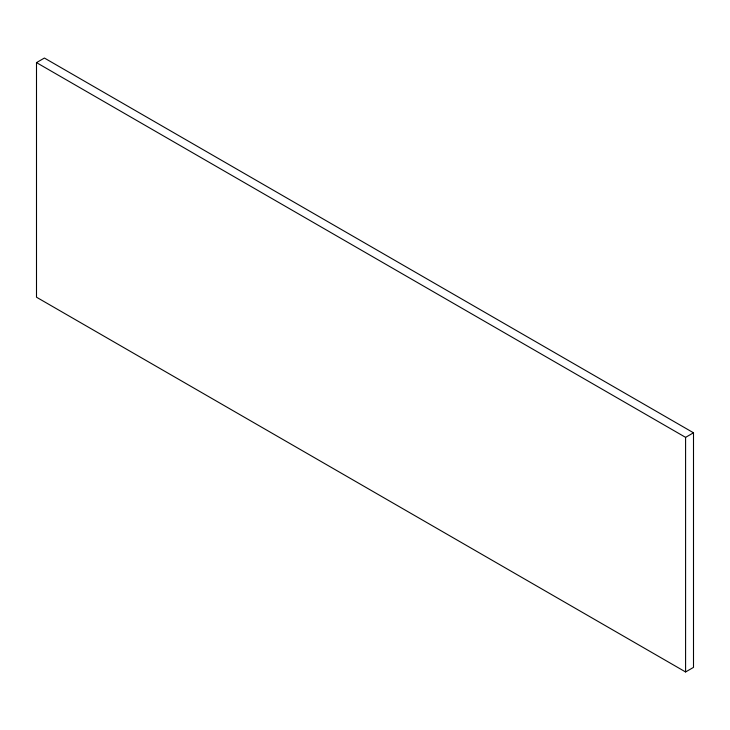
<?xml version="1.0" encoding="UTF-8"?>
<svg xmlns="http://www.w3.org/2000/svg" width="730" height="730" viewBox="0 0 730 730"><rect width="100%" height="100%" fill="white"/><g stroke="black" fill="none" stroke-linecap="round" stroke-linejoin="round"><path stroke-width="1.09" d="M36.5 62.616L44.411 58.044L693.5 432.79L693.5 667.384L685.589 671.956L36.5 297.21L36.5 62.616L685.589 437.361L693.5 432.79M685.589 437.361L685.589 671.956"/></g></svg>
